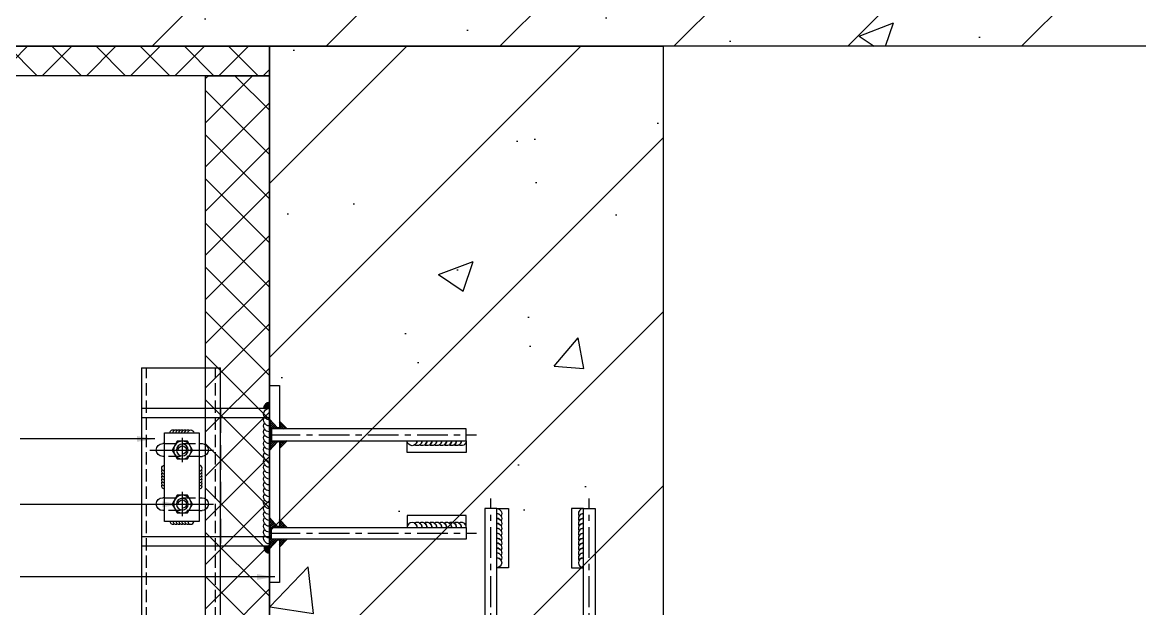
# Model space of a CAD drawing. Extents: x -8792 to 174344, y -43961 to 62816.
# Drawn here: x 122462 to 123597, y -9688 to -9092 of the extents above; entities that cross this region are included whole.
import ezdxf
from ezdxf.xclip import XClip

# ---------------------------------------------------------------- set-up
doc = ezdxf.new("R2010")
doc.units = 0
doc.header["$LTSCALE"] = 50
doc.header["$XCLIPFRAME"] = 0
for name, pattern in [('CENTER', [2, 1.25, -0.25, 0.25, -0.25]), ('DASH', [0.35, 0.25, -0.1]), ('DOT2', [0.125, 0, -0.125]), ('HIDDEN', [0.375, 0.25, -0.125]), ('HIDDEN2', [0.1875, 0.125, -0.0625]), ('JIS_08_15', [17.25, 15, -0.75, 0.75, -0.75])]:
    doc.linetypes.add(name, pattern=pattern)
for name, color, linetype in [('#分隔线', 1, 'JIS_08_15'), ('#填充层', 8, 'Continuous'), ('#标注', 1, 'Continuous'), ('#焊缝', 1, 'Continuous'), ('#结构边线+内凹外凸边线', 5, 'Continuous'), ('#虚线', 8, 'HIDDEN'), ('#配件', 11, 'Continuous'), ('#钢材', 34, 'Continuous'), ('0-焊缝', 10, 'Continuous'), ('1 标注线 辅助线', 1, 'CENTER'), ('6 附件', 6, 'Continuous'), ('8 填充 焊缝', 8, 'Continuous'), ('A-FLOR-OTLN', 4, 'DOT2'), ('STEEL', 34, 'Continuous'), ('WA', 34, 'Continuous'), ('保温层', 6, 'Continuous'), ('吊顶', 7, 'Continuous')]:
    doc.layers.add(name, color=color, linetype=linetype)
doc.styles.add('JHZX', font='jrs.shx', dxfattribs={"width": 0.6, "bigfont": 'jhz.shx'})
doc.dimstyles.new('JZBZ-12', dxfattribs={"dimscale": 12, "dimtxt": 3, "dimasz": 1.5, "dimexe": 1, "dimexo": 1, "dimgap": 0.5, "dimtad": 1, "dimdec": 0, "dimdsep": 46, "dimtxsty": 'JHZX', "dimblk1": 'ARCHTICK', "dimblk2": 'ARCHTICK', "dimsah": 1, "dimcen": 0, "dimclrd": 1, "dimclre": 1, "dimclrt": 2, "dimadec": 3, "dimazin": 2, "dimtfac": 1, "dimtdec": 0, "dimtix": 1, "dimtmove": 0, "dimatfit": 3, "dimfxl": 0, "dimtolj": 1, "dimlwd": -1, "dimlwe": -1, "dimarcsym": 0})

# ---------------------------------------------------------------- blocks, each defined once
blk = doc.blocks.new('A$Cbd8d7c8c')
at = {"layer": 'A-FLOR-OTLN', "color": 8}
blk.add_lwpolyline([(-22721.2, -15689.9), (-43719.4, -33393.2, 0.413756), (-43991.6, -36561, 0.189672), (122158.2, -126683, 0.414786), (124666, -124719.5), (133885.2, -48361.9, 0.379931), (116453.3, -23207.9, 0.236452)], format="xyb", dxfattribs=at)
at = {"layer": '吊顶', "const_width": 3}
blk.add_lwpolyline([(36525.2, -42886.2, 0.056654), (31389.8, -41079.3), (30859.1, -40957.8, -0.112536), (21289.5, -36343.7, -0.028917), (3039, -19971, 0.413532), (-633.6, -19953.4), (-31397.9, -50352.8, 0.414781), (-31416.3, -54033.3, 0.170492), (123964.3, -129414.7, 0.412564), (126841.2, -127143.2), (136317.5, -48655.6, 1.269195), (87076.8, -54393.3)], format="xyb", dxfattribs=at)
blk = doc.blocks.new('*U132')
at = {"layer": '8 填充 焊缝'}
h = blk.add_hatch(dxfattribs=at)
h.set_pattern_fill('ANSI37', color=256, scale=0.5, style=0)
h.set_pattern_definition([(45, (12.254, 0), (-1.122532, 1.122532), []), (135, (12.254, 0), (-1.122532, -1.122532), [])])
h.paths.add_polyline_path([(-66, 0), (-50, 0), (-50, -2), (-56, -2), (-56, -8), (-57, -8)])
h.paths.add_polyline_path([(-64, -10), (-56, -10), (-56, -18)])
h.paths.add_polyline_path([(-57, -10), (-57, -8), (-56, -8), (-56, -10)])
h.paths.add_polyline_path([(-44, -10), (-44, -8), (-43, -8), (-43, -10)])
h.paths.add_polyline_path([(-43, -8), (-44, -8), (-44, -2), (-50, -2), (-50, 0), (-34, 0)])
h.paths.add_polyline_path([(-44, -18), (-44, -10), (-36, -10)])
h = blk.add_hatch(dxfattribs=at)
h.set_pattern_fill('ANSI37', color=256, scale=0.5, style=0)
h.set_pattern_definition([(45, (-194.1757, 772.9268), (-1.122532, 1.122532), []), (135, (-194.1757, 772.9268), (-1.122532, -1.122532), [])])
h.paths.add_polyline_path([(66, 0), (50, 0), (50, -2), (56, -2), (56, -8), (57, -8)])
h.paths.add_polyline_path([(64, -10), (56, -10), (56, -18)])
h.paths.add_polyline_path([(57, -10), (57, -8), (56, -8), (56, -10)])
h.paths.add_polyline_path([(44, -10), (44, -8), (43, -8), (43, -10)])
h.paths.add_polyline_path([(43, -8), (44, -8), (44, -2), (50, -2), (50, 0), (34, 0)])
h.paths.add_polyline_path([(44, -18), (44, -10), (36, -10)])
at = {"layer": '0-焊缝'}
for points in [[(-44, -200, 0.57735), (-39.7, -192.5, -0.267949), (-44, -195, 0.57735), (-39.7, -187.5, -0.267949), (-44, -190, 0.57735), (-39.7, -182.5, -0.267949), (-44, -185, 0.57735), (-39.7, -177.5, -0.267949), (-44, -180, 0.57735), (-39.7, -172.5, -0.267949), (-44, -175, 0.57735), (-39.7, -167.5, -0.267949), (-44, -170, 0.57735), (-39.7, -162.5, -0.267949), (-44, -165, 0.57735), (-39.7, -157.5, -0.267949), (-44, -160, 0.57735), (-39.7, -152.5, -0.267949), (-44, -155, 0.57735), (-39.7, -147.5, -0.267949), (-44, -150, 1), (-44, -140, 1)], [(44, -200, -0.57735), (39.7, -192.5, 0.267949), (44, -195, -0.57735), (39.7, -187.5, 0.267949), (44, -190, -0.57735), (39.7, -182.5, 0.267949), (44, -185, -0.57735), (39.7, -177.5, 0.267949), (44, -180, -0.57735), (39.7, -172.5, 0.267949), (44, -175, -0.57735), (39.7, -167.5, 0.267949), (44, -170, -0.57735), (39.7, -162.5, 0.267949), (44, -165, -0.57735), (39.7, -157.5, 0.267949), (44, -160, -0.57735), (39.7, -152.5, 0.267949), (44, -155, -0.57735), (39.7, -147.5, 0.267949), (44, -150, -1), (44, -140, -1)]]:
    blk.add_lwpolyline(points, format="xyb", dxfattribs=at)
at = {"layer": '1 标注线 辅助线', "ltscale": 0.5}
for p, q in [((-50, 0), (-50, -210.3)), ((50, 0), (50, -210.3))]:
    blk.add_line(p, q, dxfattribs=at)
at = {"layer": '6 附件'}
for p, q in [((-57, -8), (-66, 0)), ((-43, -8), (-34, 0)), ((43, -8), (34, 0)), ((57, -8), (66, 0)), ((-64, -10), (-56, -18)), ((-57, -10), (-57, -8)), ((-36, -10), (-44, -18)), ((-43, -10), (-43, -8)), ((36, -10), (44, -18)), ((43, -10), (43, -8)), ((64, -10), (56, -18)), ((57, -10), (57, -8))]:
    blk.add_line(p, q, dxfattribs=at)
at = {"layer": 'STEEL'}
for points in [[(-56, -10), (-100, -10), (-100, 0), (100, 0), (100, -10), (56, -10)], [(44, -10), (-44, -10)], [(-44, -200), (-32, -200), (-32, -140), (-44, -140)], [(44, -200), (32, -200), (32, -140), (44, -140)]]:
    blk.add_lwpolyline(points, dxfattribs=at)
for points in [[(-44, -200), (-56, -200), (-56, -2), (-44, -2)], [(44, -200), (56, -200), (56, -2), (44, -2)]]:
    blk.add_lwpolyline(points, close=True, dxfattribs=at)
blk = doc.blocks.new('*U209')
at = {"layer": '0-焊缝'}
for centre, end in [((3996.51, 3047.67), 180), ((4001.51, 3047.67), 120), ((4006.51, 3047.67), 120), ((4011.51, 3047.67), 120), ((4016.51, 3047.67), 120), ((4021.51, 3047.67), 120), ((4026.51, 3047.67), 120), ((4031.51, 3047.67), 120), ((4036.51, 3047.67), 120), ((4041.51, 3047.67), 120), ((4046.51, 3047.67), 120), ((4051.51, 3047.67), 120), ((4056.51, 3047.67), 120), ((4061.51, 3047.67), 120), ((4066.51, 3047.67), 120), ((4071.51, 3047.67), 120), ((4076.51, 3047.67), 120), ((4081.51, 3047.67), 120), ((4086.51, 3047.67), 120), ((4091.51, 3047.67), 120), ((4096.51, 3047.67), 120), ((4101.51, 3047.67), 120)]:
    blk.add_arc(centre, 5, 0, end, dxfattribs=at)
blk = doc.blocks.new('*U288')
at = {"layer": '#焊缝'}
for centre, end in [((3996.5, 3047.7), 180), ((4001.5, 3047.7), 120), ((4006.5, 3047.7), 120), ((4011.5, 3047.7), 120), ((4016.5, 3047.7), 120), ((4021.5, 3047.7), 120), ((4026.5, 3047.7), 120)]:
    blk.add_arc(centre, 5, 0, end, dxfattribs=at)
blk = doc.blocks.new('*U289')
at = {"layer": '#焊缝'}
for centre, end in [((3996.5, 3047.7), 180), ((4001.5, 3047.7), 120), ((4006.5, 3047.7), 120), ((4011.5, 3047.7), 120), ((4016.5, 3047.7), 120), ((4021.5, 3047.7), 120), ((4026.5, 3047.7), 120)]:
    blk.add_arc(centre, 5, 0, end, dxfattribs=at)
blk = doc.blocks.new('*U137')
at = {"layer": '#焊缝'}
h = blk.add_hatch(color=256, dxfattribs=at)
edge = h.paths.add_edge_path()
edge.add_line((2385.9, 914.2), (2385.9, 908.2))
edge.add_ellipse((2385.9, 902.2), major_axis=(-4.24, 4.24), ratio=1, start_angle=302.9288, end_angle=315, ccw=False)
edge.add_line((2387.1, 908), (2391.9, 908))
edge.add_ellipse((2385.9, 908.2), major_axis=(4.24, 4.24), ratio=1, start_angle=313.733, end_angle=405)
at = {"layer": '#钢材'}
h = blk.add_hatch(color=256, dxfattribs=at)
edge = h.paths.add_edge_path()
edge.add_line((2391.5, 768.1), (2385.9, 768.1))
edge.add_line((2385.9, 768.1), (2385.9, 760.1))
edge.add_ellipse((2385.9, 766.1), major_axis=(-4.24, 4.24), ratio=1, start_angle=135, end_angle=244.4712)
at = {"layer": '#分隔线'}
for p, q in [((2474.5, 853.3), (2474.5, 878.1)), ((2474.5, 798.3), (2474.5, 823.1)), ((2507.6, 810.7), (2443, 810.7))]:
    blk.add_line(p, q, dxfattribs=at)
at = {"layer": '#分隔线', "color": 34, "ltscale": 0.9}
blk.add_line((2507.6, 865.7), (2443, 865.7), dxfattribs=at)
at = {"layer": '#焊缝', "extrusion": (-1.22461e-16, 5.56886e-30, -1)}
blk.add_arc((-2385.9, 908.2), 6, 90, 180, dxfattribs=at)
at = {"layer": '#配件'}
for points in [[(2479.7, 874.7), (2484.9, 865.7), (2479.7, 856.7), (2469.3, 856.7), (2464.1, 865.7), (2469.3, 874.7)], [(2479.7, 819.7), (2484.9, 810.7), (2479.7, 801.7), (2469.3, 801.7), (2464.1, 810.7), (2469.3, 819.7)]]:
    blk.add_lwpolyline(points, close=True, dxfattribs=at)
for centre, radius in [((2474.5, 865.7), 9), ((2474.5, 865.7), 6), ((2474.5, 810.7), 9), ((2474.5, 810.7), 6)]:
    blk.add_circle(centre, radius, dxfattribs=at)
for centre in [(2474.5, 865.7), (2474.5, 810.7)]:
    blk.add_arc(centre, 4.25, 0, 270, dxfattribs=at)
at = {"layer": '#钢材', "color": 34}
for p, q in [((2515.9, 908.2), (2385.9, 908.2)), ((2385.9, 768.2), (2385.9, 908.2)), ((2515.9, 898.7), (2385.9, 898.7)), ((2385.9, 888.2), (2385.9, 788.2)), ((2492.5, 883.2), (2457.5, 883.2)), ((2457.5, 883.2), (2457.5, 793.2)), ((2492.5, 793.2), (2492.5, 883.2)), ((2457.5, 817.2), (2454.5, 817.2)), ((2515.9, 777.7), (2385.9, 777.7)), ((2515.9, 768.2), (2385.9, 768.2))]:
    blk.add_line(p, q, dxfattribs=at)
at = {"layer": '#钢材', "color": 8, "linetype": 'HIDDEN', "ltscale": 2}
blk.add_line((2435.9, 908.2), (2435.9, 768.2), dxfattribs=at)
at = {"layer": '#钢材'}
for p, q in [((2515.9, 908.2), (2515.9, 768.2)), ((2457.5, 872.2), (2454.5, 872.2)), ((2492.5, 872.2), (2494.5, 872.2)), ((2457.5, 859.2), (2454.5, 859.2)), ((2492.5, 859.2), (2494.5, 859.2)), ((2492.5, 817.2), (2494.5, 817.2)), ((2457.5, 804.2), (2454.5, 804.2)), ((2492.5, 804.2), (2494.5, 804.2)), ((2457.5, 793.2), (2492.5, 793.2))]:
    blk.add_line(p, q, dxfattribs=at)
at = {"layer": '#钢材', "linetype": 'Continuous'}
for p, q in [((2454.5, 872.2), (2454.5, 872.2)), ((2494.5, 872.2), (2494.5, 872.2)), ((2454.5, 859.2), (2454.5, 859.2)), ((2494.5, 859.2), (2494.5, 859.2)), ((2454.5, 817.2), (2454.5, 817.2)), ((2494.5, 817.2), (2494.5, 817.2)), ((2454.5, 804.2), (2454.5, 804.2)), ((2494.5, 804.2), (2494.5, 804.2))]:
    blk.add_line(p, q, dxfattribs=at)
at = {"layer": '#钢材', "color": 34, "linetype": 'HIDDEN2', "ltscale": 2}
for p, q in [((2492.5, 872.2), (2457.5, 872.2)), ((2457.5, 859.2), (2492.5, 859.2)), ((2492.5, 817.2), (2457.5, 817.2)), ((2457.5, 804.2), (2492.5, 804.2))]:
    blk.add_line(p, q, dxfattribs=at)
at = {"layer": '#钢材', "color": 34}
for centre, start, end in [((2454.5, 865.7), 90, 270), ((2494.5, 865.7), 270, 90), ((2454.5, 810.7), 90, 270), ((2494.5, 810.7), 270, 90)]:
    blk.add_arc(centre, 6.5, start, end, dxfattribs=at)
at = {"layer": '#钢材', "color": 34, "xscale": 1.2, "yscale": 1.2, "zscale": 1.2, "rotation": 270}
blk.add_blockref('*U209', (-1271.3, 5698), dxfattribs=at)
at = {"layer": '#钢材', "xscale": 0.6, "yscale": 0.6, "zscale": 0.6}
blk.add_blockref('*U288', (68.1, -945.4), dxfattribs=at)
at = {"layer": '#钢材', "yscale": 0.6, "zscale": 0.6}
for name, p, xscale, rotation in [('*U289', (4286.1, 3245.1), -0.6, 90), ('*U289', (663.9, 3245.1), 0.6, 270), ('*U288', (68.1, 2621.8), -0.6, 180)]:
    blk.add_blockref(name, p, dxfattribs=dict(at, xscale=xscale, rotation=rotation))
blk = doc.blocks.new('A$C4fdf1d9b')
at = {"layer": '#虚线', "color": 8, "linetype": 'DASH'}
for p, q in [((2175, -1735), (2175, -1006.8)), ((2245, -1735), (2245, -1006.8))]:
    blk.add_line(p, q, dxfattribs=at)
at = {"layer": 'WA'}
for points in [[(2170, -1006.8), (2250, -1006.8)], [(2170, -1006.8), (2170, -1735)], [(2250, -1735), (2250, -1006.8)]]:
    blk.add_lwpolyline(points, dxfattribs=at)
at = {"xscale": -1}
blk.add_blockref('*U137', (4685.9, -1956.1), dxfattribs=at)
at = {"layer": 'STEEL', "rotation": 90}
blk.add_blockref('*U132', (2300, -1125), dxfattribs=at)
blk = doc.blocks.new('A$C5172a936')
at = {"layer": '保温层'}
h = blk.add_hatch(dxfattribs=at)
h.set_pattern_fill('ANSI37', color=256, scale=20)
h.set_pattern_definition([(45, (-1575193.237, -398039), (-22.4506403, 22.4506403), []), (135, (-1575193.237, -398039), (-22.4506403, -22.4506403), [])])
h.paths.add_polyline_path([(500, -580), (1850, -580), (1850, -610), (500, -610)])
h = blk.add_hatch(dxfattribs=at)
h.set_pattern_fill('ANSI37', color=256, scale=20)
h.set_pattern_definition([(45, (-1573908.237, -398674), (-22.4506403, 22.4506403), []), (135, (-1573908.237, -398674), (-22.4506403, -22.4506403), [])])
h.paths.add_polyline_path([(1785, -610), (1850, -610), (1850, -1315), (1785, -1315)])
for points in [[(500, -580), (1850, -580), (1850, -610), (500, -610)], [(1785, -610), (1850, -610), (1850, -1315), (1785, -1315)]]:
    blk.add_lwpolyline(points, close=True, dxfattribs=at)
blk = doc.blocks.new('_ARCHTICK')
at = {"color": 0, "linetype": 'ByBlock', "const_width": 0.15}
blk.add_lwpolyline([(-0.5, -0.5), (0.5, 0.5)], dxfattribs=at)

msp = doc.modelspace()

# ---------------------------------------------------------------- hatches: boundary and pattern name
at = {"layer": '#填充层', "ltscale": 10}
h = msp.add_hatch(dxfattribs=at)
h.set_pattern_fill('钢筋混凝土', color=256, scale=50)
h.set_pattern_definition([(45, (120862.87, -9786.39), (-88.3883, 88.3883), []), (50, (120862.87, -9786.4), (358.63, -31.376), [37.5, -412.5]), (355, (120862.87, -9786.4), (-69.376, 376.096), [30, -330]), (100.451, (120892.76, -9789), (289.255, 344.72), [31.87, -350.57]), (46.184, (120862.87, -9686.4), (533.62, -82.76), [56.25, -618.75]), (96.636, (120907.34, -9693.3), (467.33, 487.06), [47.805, -525.86]), (351.184, (120862.87, -9686.4), (467.33, 487.06), [45, -495]), (21, (120912.87, -9711.4), (298.454, -201.31), [37.5, -412.5]), (326, (120912.87, -9711.4), (121.658, 362.575), [30, -330]), (71.451, (120937.74, -9728.17), (420.11, 161.265), [31.87, -350.57]), (37.5, (120862.87, -9786.39), (6.08, 166.447), [0, -326, 0, -335, 0, -331.25]), (7.5, (120862.87, -9786.4), (131.535, 197.206), [0, -191, 0, -318.5, 0, -126.25]), (327.5, (120751.37, -9786.39), (266.911, -11.2774), [0, -125, 0, -390, 0, -517.5]), (317.5, (120701.37, -9786.4), (291.593, 50.052), [0, -162.5, 0, -259, 0, -367.5])])
h.paths.add_polyline_path([(123608.87, -8986.392), (123608.87, -9116.392), (121362.869, -9116.392), (121362.869, -9786.392), (120862.869, -9786.392), (120862.869, -8536.392), (121112.869, -8536.392), (121112.869, -8986.392)])
h = msp.add_hatch(dxfattribs=at)
h.set_pattern_fill('钢筋混凝土', color=256, scale=50)
h.set_pattern_definition([(45, (122712.87, -9786.39), (-88.388, 88.388), []), (50, (122712.87, -9786.4), (358.63, -31.38), [37.5, -412.5]), (355, (122712.87, -9786.4), (-69.38, 376.1), [30, -330]), (100.45, (122742.75, -9789), (289.25, 344.72), [31.87, -350.57]), (46.184, (122712.87, -9686.4), (533.62, -82.76), [56.25, -618.75]), (96.64, (122757.34, -9693.3), (467.33, 487.06), [47.8, -525.86]), (351.18, (122712.87, -9686.4), (467.33, 487.06), [45, -495]), (21, (122762.87, -9711.4), (298.45, -201.31), [37.5, -412.5]), (326, (122762.87, -9711.4), (121.66, 362.58), [30, -330]), (71.45, (122787.74, -9728.17), (420.11, 161.27), [31.87, -350.57]), (37.5, (122712.87, -9786.39), (6.08, 166.447), [0, -326, 0, -335, 0, -331.25]), (7.5, (122712.87, -9786.4), (131.535, 197.206), [0, -191, 0, -318.5, 0, -126.25]), (327.5, (122601.37, -9786.39), (266.911, -11.277), [0, -125, 0, -390, 0, -517.5]), (317.5, (122551.37, -9786.4), (291.59, 50.05), [0, -162.5, 0, -259, 0, -367.5])])
h.paths.add_polyline_path([(123112.869, -9786.392), (122712.869, -9786.392), (122712.869, -9116.392), (123112.869, -9116.392)])

# ---------------------------------------------------------------- linework, layer by layer
at = {"layer": '#结构边线+内凹外凸边线', "ltscale": 10}
msp.add_lwpolyline([(123608.87, -8986.392), (123608.87, -9116.392), (121362.869, -9116.392), (121362.869, -9786.392), (120862.869, -9786.392), (120862.869, -8536.392), (121112.869, -8536.392), (121112.869, -8986.392), (123608.87, -8986.392)], dxfattribs=at)
msp.add_lwpolyline([(123112.869, -9786.392), (122712.869, -9786.392), (122712.869, -9116.392), (123112.869, -9116.392)], close=True, dxfattribs=at)

# ---------------------------------------------------------------- block references
at = {"layer": '#焊缝', "ltscale": 10}
msp.add_blockref('A$C5172a936', (120862.869, -8536.392), dxfattribs=at)
at = {"ltscale": 10}
ref = msp.add_blockref('A$Cbd8d7c8c', (22321.982, 94074.685), dxfattribs=at)
XClip(ref).set_block_clipping_path([(76291.0063025201, -72283.9918497168), (103268.9259821397, -47877.3086105986)])
at = {"color": 6, "ltscale": 10}
msp.add_blockref('A$C4fdf1d9b', (120412.869, -8436.392), dxfattribs=at)
at = {"layer": 'STEEL', "rotation": 180}
msp.add_blockref('*U132', (122987.869, -9786.392, 0), dxfattribs=at)

# ---------------------------------------------------------------- leaders
at = {"layer": '#标注', "ltscale": 10}
for points in [[(122596.171, -9515.536), (122459.335, -9515.536)], [(122622.001, -9582.029), (122459.335, -9582.029)], [(122718.126, -9655.82), (122459.335, -9655.82)]]:
    msp.add_leader(points, dimstyle='JZBZ-12', dxfattribs=at)

doc.saveas('drawing.dxf')
